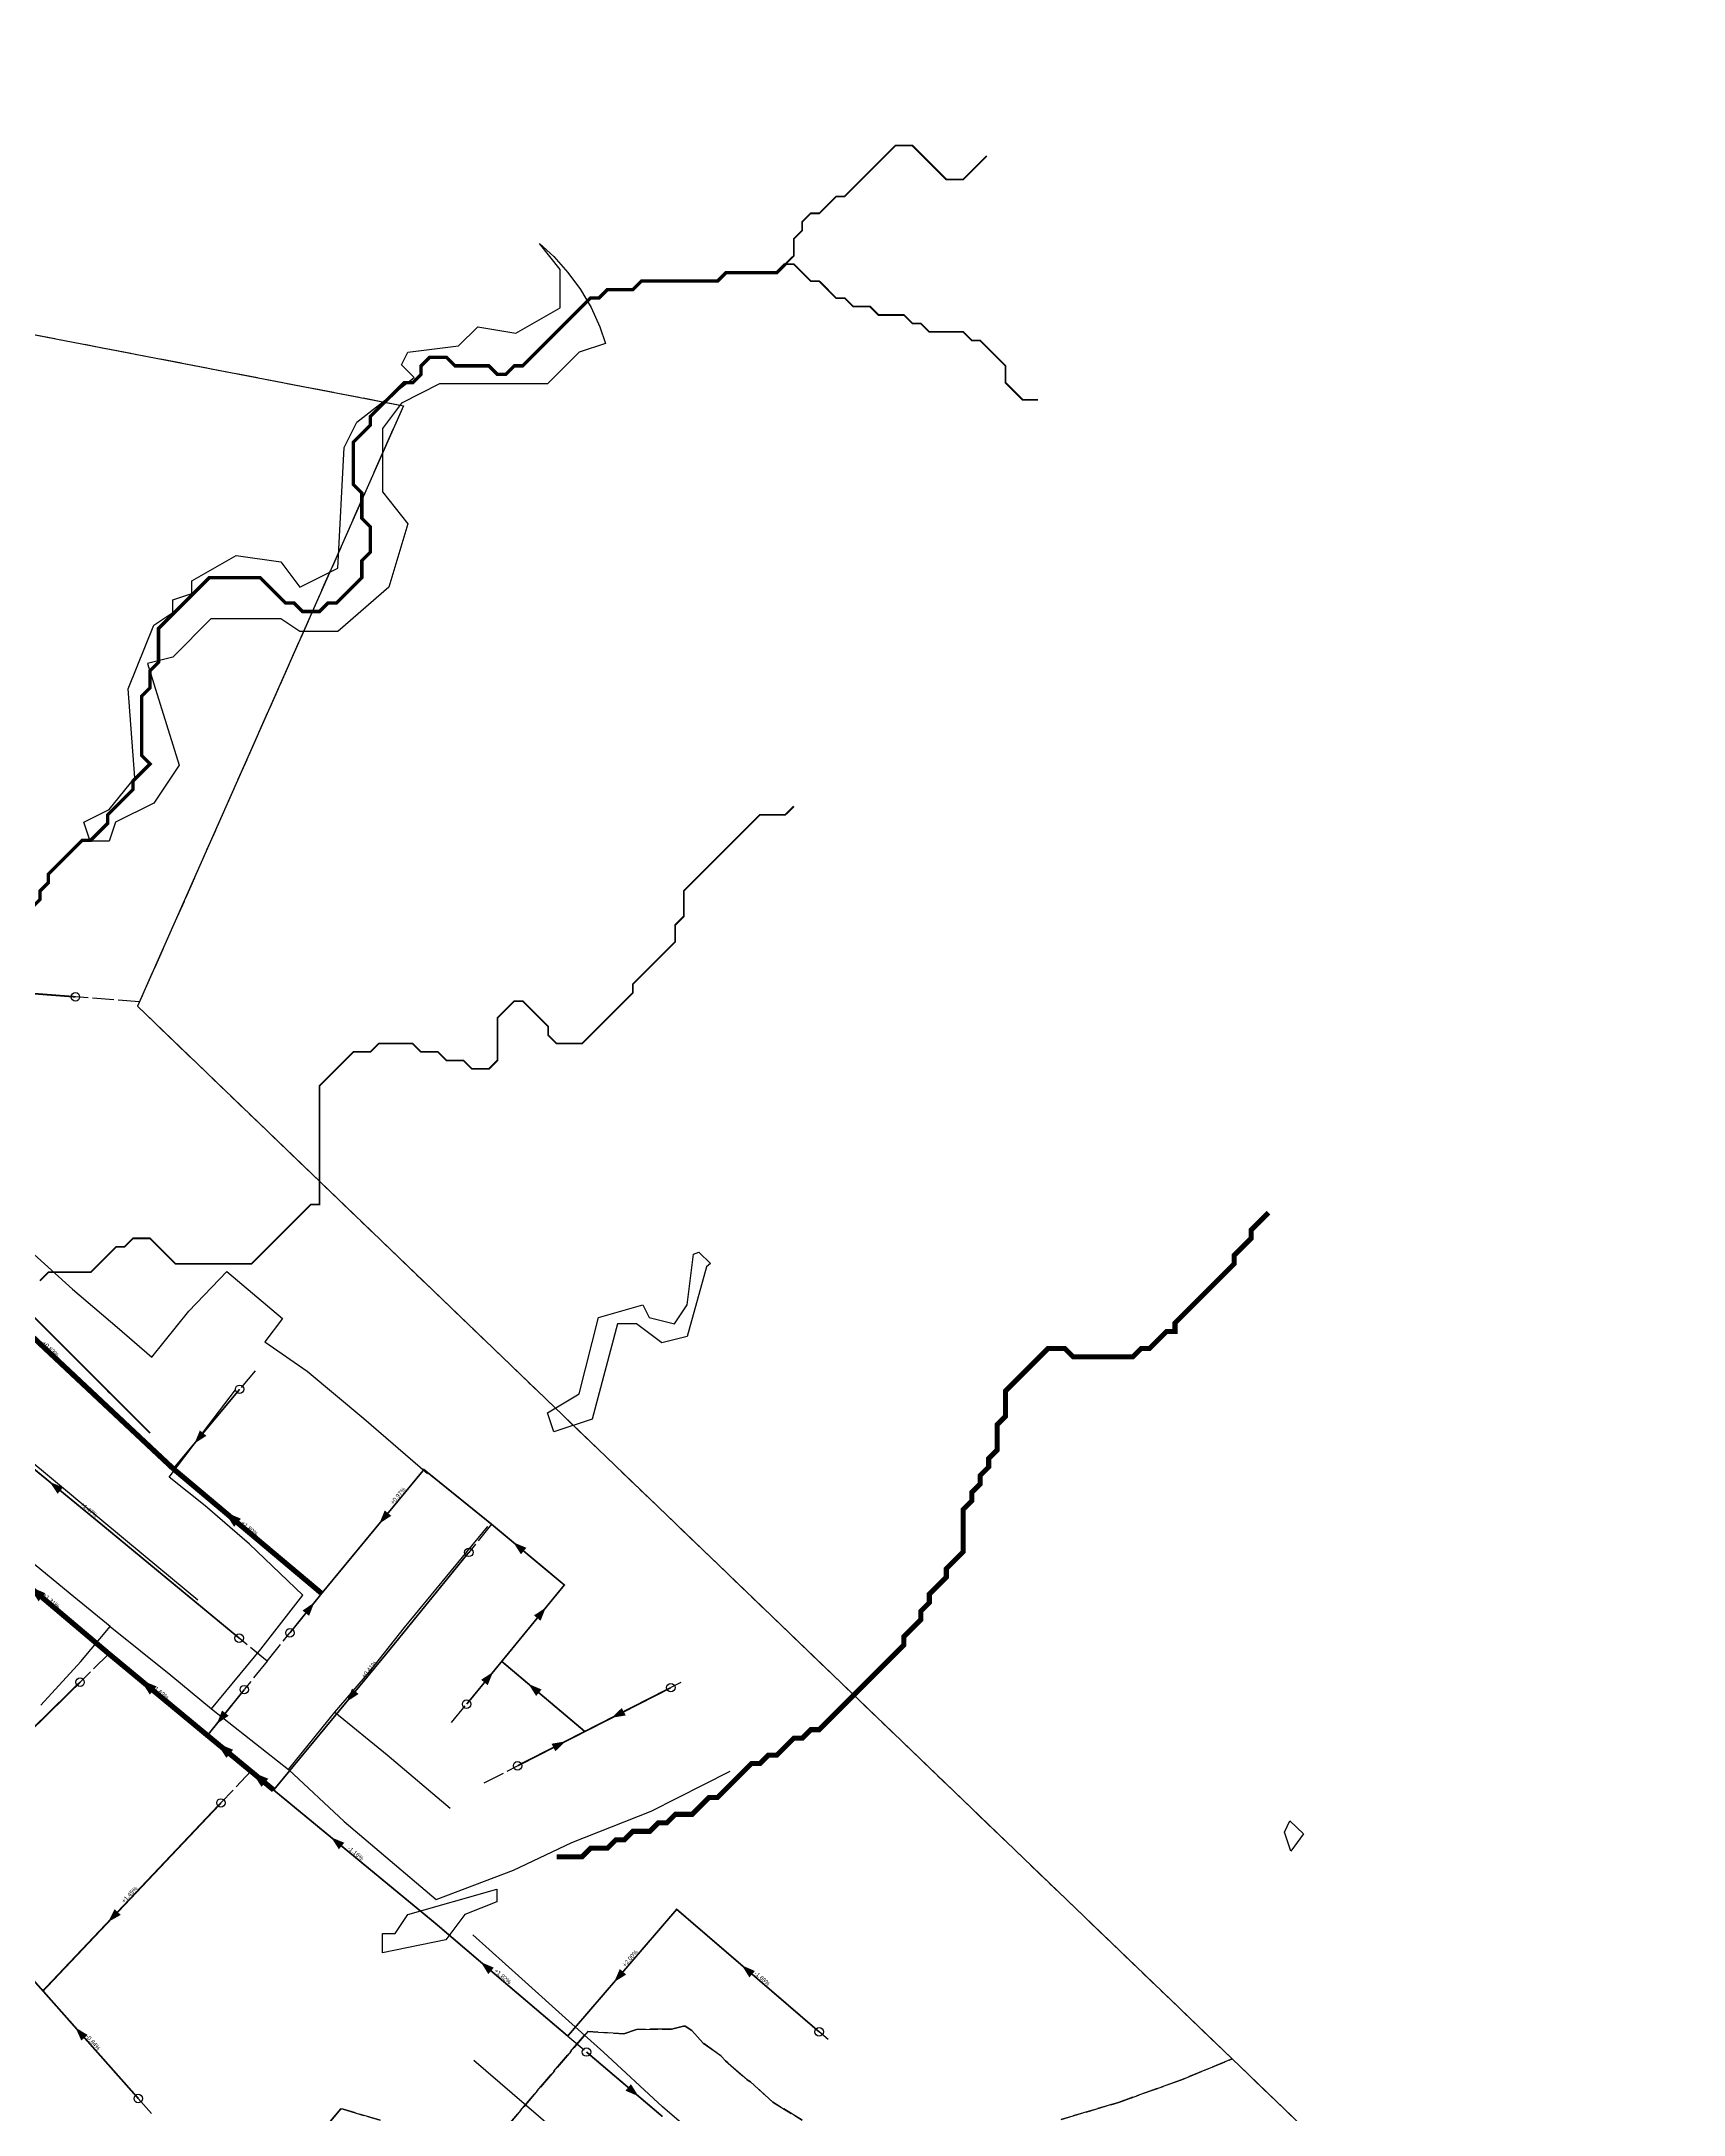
# Model space of a CAD drawing. Header units: metres. Extents: x 442821 to 452274, y 2561971 to 2571293.
# Drawn here: x 451209 to 451984, y 2569760 to 2570739 of the extents above; entities that cross this region are included whole.
import ezdxf
from ezdxf.enums import TextEntityAlignment as Align

# ---------------------------------------------------------------- set-up
doc = ezdxf.new("R2010")
doc.units = ezdxf.units.M
doc.header["$LTSCALE"] = 8
doc.linetypes.add('DASHDOT', pattern=[3.556, 2.54, -0.508, 0, -0.508])
doc.linetypes.add('DASHED', pattern=[1.524, 1.27, -0.254])
for name, color, linetype in [('A_ARROWS', 7, 'Continuous'), ('A_BRANCH', 7, 'Continuous'), ('A_BUILT_2006', 252, 'Continuous'), ('A_CATCHMENTS', 7, 'Continuous'), ('A_ENVELOPE', 3, 'Continuous'), ('A_GRADIENT', 8, 'Continuous'), ('A_HEAD_GAP', 8, 'Continuous'), ('A_HEADS', 8, 'Continuous'), ('A_LATERAL', 7, 'Continuous'), ('A_STREAMS', 5, 'Continuous'), ('A_SUBMAIN', 7, 'Continuous'), ('A_WADI', 4, 'Continuous')]:
    doc.layers.add(name, color=color, linetype=linetype)

msp = doc.modelspace()

# ---------------------------------------------------------------- linework, layer by layer
at = {"layer": 'A_ARROWS', "color": 3}
for points in [[(451281.02, 2570076.52), (451283.59, 2570082.71), (451286.66, 2570080.15)], [(451212.74, 2570058.33), (451218.96, 2570055.82), (451216.42, 2570052.73)], [(451295.25, 2570044.24), (451302.98, 2570041), (451299.76, 2570037.17)], [(451368.35, 2570038.7), (451370.89, 2570044.91), (451373.97, 2570042.36)], [(451431.61, 2570029.84), (451437.8, 2570027.27), (451435.24, 2570024.2)], [(451202.89, 2570009.06), (451210.62, 2570005.81), (451207.39, 2570001.99)], [(451337.62, 2570001.36), (451335.17, 2569995.12), (451332.05, 2569997.62)], [(451446.98, 2569999.02), (451444.48, 2569992.8), (451441.38, 2569995.33)], [(451255.4, 2569964.94), (451263.16, 2569961.77), (451259.97, 2569957.92)], [(451422.06, 2569968.6), (451419.55, 2569962.38), (451416.46, 2569964.92)], [(451438.8, 2569962.93), (451444.98, 2569960.33), (451442.4, 2569957.27)], [(451352.92, 2569954.53), (451355.46, 2569960.74), (451358.54, 2569958.19)], [(451291.62, 2569944.16), (451294.07, 2569950.41), (451297.19, 2569947.9)], [(451478.08, 2569946.95), (451482.87, 2569951.64), (451484.69, 2569948.07)], [(451291.53, 2569935.04), (451299.29, 2569931.88), (451296.11, 2569928.03)], [(451456.26, 2569935.82), (451451.47, 2569931.13), (451449.65, 2569934.7)], [(451308.15, 2569921.34), (451315.91, 2569918.18), (451312.73, 2569914.32)], [(451345.58, 2569890.48), (451351.79, 2569887.95), (451349.24, 2569884.86)], [(451240.36, 2569850.56), (451243.3, 2569856.58), (451246.21, 2569853.83)], [(451416.25, 2569831.57), (451422.42, 2569828.94), (451419.82, 2569825.9)], [(451479.25, 2569822.14), (451481.91, 2569828.29), (451484.94, 2569825.68)], [(451539.57, 2569830.01), (451545.72, 2569827.35), (451543.12, 2569824.32)], [(451224.84, 2569800.62), (451230.58, 2569797.16), (451227.59, 2569794.5)]]:
    msp.add_solid(points, dxfattribs=at)
at = {"layer": 'A_ARROWS', "color": 2}
msp.add_solid([(451490.77, 2569768.2), (451484.59, 2569770.82), (451487.19, 2569773.87)], dxfattribs=at)
at = {"layer": 'A_BRANCH', "color": 3, "const_width": 0.8}
for points in [[(451302.16, 2569984.59), (451237.18, 2570038.28), (451158.17, 2570103.13)], [(451227.01, 2569963.79), (451178.69, 2569916.33)], [(451293.53, 2569906.73), (451209.49, 2569817.95)]]:
    msp.add_lwpolyline(points, dxfattribs=at)
at = {"layer": 'A_BRANCH', "color": 3, "linetype": 'DASHED', "const_width": 0.8}
for points in [[(451410.6, 2570025.11), (451371.75, 2569977.3), (451318.45, 2569912.84)], [(451326.12, 2569987.06), (451341.11, 2570005.7)]]:
    msp.add_lwpolyline(points, dxfattribs=at)
at = {"layer": 'A_BRANCH', "color": 2, "const_width": 0.8}
msp.add_lwpolyline([(451466.19, 2569789.09), (451502.07, 2569758.59)], dxfattribs=at)
at = {"layer": 'A_BUILT_2006', "color": 252}
for points in [[(451176.28, 2570132.03), (451203.58, 2570167.39), (451223.39, 2570149.49)], [(451223.39, 2570149.49), (451244.52, 2570131.44)], [(451278.42, 2570138.96), (451296.34, 2570157.7)], [(451296.34, 2570157.7), (451322.58, 2570135.63)], [(451260.96, 2570117.25), (451278.42, 2570138.96)], [(451244.52, 2570131.44), (451260.96, 2570117.25)], [(451322.58, 2570135.63), (451314.25, 2570124.59)], [(451314.25, 2570124.59), (451334.26, 2570110.62)], [(451334.26, 2570110.62), (451361.05, 2570088.37)], [(451287.83, 2570085.35), (451300.42, 2570101.94)], [(451184.68, 2570083.96), (451211.66, 2570061.71)], [(451269.02, 2570060.57), (451287.83, 2570085.35)], [(451361.05, 2570088.37), (451391.1, 2570062.41)], [(451211.66, 2570061.71), (451236.42, 2570041.16)], [(451286.16, 2570047.11), (451269.02, 2570060.57)], [(451236.42, 2570041.16), (451257.77, 2570023.32)], [(451306.98, 2570028.98), (451286.16, 2570047.11)], [(451222.31, 2570005.47), (451188.23, 2570033.56)], [(451400.24, 2570013.83), (451419.37, 2570037.11), (451419.63, 2570037.42)], [(451257.77, 2570023.32), (451282.57, 2570002.75)], [(451332.2, 2570004.83), (451306.98, 2570028.98)], [(451380.3, 2569989.56), (451400.24, 2570013.83)], [(451241.17, 2569990.09), (451222.31, 2570005.47)], [(451312.38, 2569979.33), (451332.2, 2570004.83)], [(451227.34, 2569973.56), (451241.17, 2569990.09)], [(451241.17, 2569990.09), (451269.8, 2569967.02)], [(451363.72, 2569968.62), (451380.3, 2569989.56)], [(451208.47, 2569952.86), (451227.34, 2569973.56)], [(451289.12, 2569951.17), (451312.38, 2569979.33)], [(451269.8, 2569967.02), (451289.12, 2569951.17)], [(451347.28, 2569949.66), (451363.72, 2569968.62)], [(451289.12, 2569951.17), (451325.52, 2569922.52)], [(451325.52, 2569922.52), (451347.28, 2569949.66)], [(451347.28, 2569949.66), (451372.08, 2569929.43)], [(451372.08, 2569929.43), (451401.8, 2569904.22)], [(451325.52, 2569922.52), (451351.79, 2569898.02)], [(451496.69, 2569902.8), (451534.12, 2569921.68)], [(451351.79, 2569898.02), (451395.15, 2569861.16)], [(451459.25, 2569887.99), (451496.69, 2569902.8)], [(451431.65, 2569875.04), (451459.25, 2569887.99)], [(451395.15, 2569861.16), (451431.65, 2569875.04)], [(451435.64, 2569823.67), (451412.55, 2569844.38)], [(451457.91, 2569803.72), (451435.64, 2569823.67)], [(451474.29, 2569788.98), (451457.91, 2569803.72)], [(451502.01, 2569763.24), (451474.29, 2569788.98)], [(451449.14, 2569753.97), (451413.03, 2569785.07)], [(451529.76, 2569739.37), (451502.01, 2569763.24)]]:
    msp.add_lwpolyline(points, dxfattribs=at)
at = {"layer": 'A_CATCHMENTS', "color": 3, "linetype": 'DASHED'}
for points in [[(450486.81, 2570738.79), (451379.73, 2570566.72), (451254.16, 2570283.03), (451771.13, 2569785.81), (451747.21, 2569775.95), (451717.48, 2569765.31), (451690.44, 2569757.21)], [(451568.07, 2569756.92), (451554.15, 2569765.35), (451543.67, 2569775.05), (451542.08, 2569775.95), (451531.87, 2569784.86), (451529.85, 2569787.19), (451521.31, 2569793.34), (451515.9, 2569799.18), (451512.71, 2569801.32), (451512.03, 2569801.29), (451506.3, 2569799.93), (451489.74, 2569799.78), (451483.75, 2569797.63), (451466.81, 2569798.81), (451427.12, 2569752.11)], [(451368.77, 2569756.84), (451351.26, 2569762.09), (451350.22, 2569762.31), (451313.69, 2569718.92)]]:
    msp.add_lwpolyline(points, dxfattribs=at)
at = {"layer": 'A_CATCHMENTS', "color": 2, "linetype": 'DASHED'}
for points in [[(451427.12, 2569752.11), (451466.81, 2569798.81), (451483.75, 2569797.63), (451489.74, 2569799.78), (451506.3, 2569799.93), (451512.03, 2569801.29), (451512.71, 2569801.32), (451515.9, 2569799.18), (451521.31, 2569793.34), (451529.85, 2569787.19), (451531.87, 2569784.86), (451542.08, 2569775.95), (451543.67, 2569775.05), (451554.15, 2569765.35), (451568.07, 2569756.92)], [(451690.44, 2569757.21), (451717.48, 2569765.31), (451747.21, 2569775.95), (451771.13, 2569785.81), (451984.3, 2569580.79)], [(451313.69, 2569718.92), (451350.22, 2569762.31), (451351.26, 2569762.09), (451368.77, 2569756.84)]]:
    msp.add_lwpolyline(points, dxfattribs=at)
at = {"layer": 'A_ENVELOPE', "color": 3}
msp.add_lwpolyline([(450486.81, 2570738.79), (451379.73, 2570566.72), (451254.16, 2570283.03), (451984.3, 2569580.79), (451933.14, 2568743.69), (451207.65, 2567743.81)], dxfattribs=at)
at = {"layer": 'A_HEAD_GAP', "color": 8, "linetype": 'DASHED'}
for points in [[(451255.11, 2570285.19), (451224.79, 2570287.51)], [(451309.64, 2570110.83), (451302.38, 2570102.13)], [(451421.38, 2570038.37), (451410.6, 2570025.11)], [(451315.36, 2569973.68), (451302.16, 2569984.59)], [(451315.36, 2569973.68), (451326.12, 2569987.06)], [(451240.64, 2569977.17), (451227.01, 2569963.79)], [(451315.36, 2569973.68), (451304.56, 2569960.25)], [(451510.75, 2569963.61), (451506, 2569961.19)], [(451402.49, 2569944.74), (451409.58, 2569953.38)], [(451417.88, 2569916.25), (451433.64, 2569924.29)], [(451307.71, 2569921.7), (451293.53, 2569906.73)], [(451457.32, 2569796.63), (451466.19, 2569789.09)], [(451580.36, 2569794.92), (451576.07, 2569798.61)], [(451260.72, 2569760.12), (451254.5, 2569767.14)]]:
    msp.add_lwpolyline(points, dxfattribs=at)
at = {"layer": 'A_HEADS', "color": 3}
for centre in [(451224.79, 2570287.51), (451302.38, 2570102.13), (451410.6, 2570025.11), (451302.16, 2569984.59), (451326.12, 2569987.06), (451227.01, 2569963.79), (451304.56, 2569960.25), (451506, 2569961.19), (451409.58, 2569953.38), (451433.64, 2569924.29), (451293.53, 2569906.73), (451576.07, 2569798.61), (451254.5, 2569767.14)]:
    msp.add_circle(centre, 2, dxfattribs=at)
at = {"layer": 'A_HEADS', "color": 2}
msp.add_circle((451466.19, 2569789.09), 2, dxfattribs=at)
at = {"layer": 'A_LATERAL', "color": 3, "const_width": 0.8}
for points in [[(451224.79, 2570287.51), (451192.86, 2570289.96), (451113.12, 2570339.5)], [(451302.38, 2570102.13), (451271.05, 2570064.57)], [(451421.38, 2570038.37), (451389.41, 2570064.21), (451341.11, 2570005.7)], [(451454.61, 2570010.62), (451421.38, 2570038.37)], [(451465.4, 2569940.48), (451457.4, 2569947.24), (451426.16, 2569973.59)], [(451506, 2569961.19), (451465.4, 2569940.48)], [(451209.49, 2569817.95), (451147.48, 2569887.95)], [(451520.29, 2569846.6), (451508.79, 2569856.48), (451457.32, 2569796.63)], [(451457.32, 2569796.63), (451425.88, 2569823.35), (451394.69, 2569849.98), (451393.97, 2569850.57)]]:
    msp.add_lwpolyline(points, dxfattribs=at)
at = {"layer": 'A_LATERAL', "color": 3, "linetype": 'DASHDOT', "const_width": 0.8}
for points in [[(451426.16, 2569973.59), (451455.73, 2570009.69), (451454.61, 2570010.62)], [(451409.58, 2569953.38), (451426.16, 2569973.59)], [(451433.64, 2569924.29), (451465.4, 2569940.48)], [(451393.97, 2569850.57), (451318.45, 2569912.84)], [(451576.07, 2569798.61), (451520.29, 2569846.6)], [(451254.5, 2569767.14), (451209.49, 2569817.95)]]:
    msp.add_lwpolyline(points, dxfattribs=at)
at = {"layer": 'A_LATERAL', "color": 3, "linetype": 'DASHED', "const_width": 0.8}
msp.add_lwpolyline([(451304.56, 2569960.25), (451287.17, 2569938.64)], dxfattribs=at)
at = {"layer": 'A_STREAMS', "color": 5}
for points, const_width in [([(451655.25, 2570684.74), (451652.12, 2570681.61), (451648.12, 2570677.61), (451644.12, 2570673.6), (451640.12, 2570673.6), (451636.12, 2570673.6), (451632.11, 2570677.61), (451628.11, 2570681.61), (451624.11, 2570685.61), (451620.11, 2570689.61), (451616.11, 2570689.61), (451612.11, 2570689.61), (451608.11, 2570685.61), (451604.11, 2570681.61), (451600.11, 2570677.61), (451596.11, 2570673.6), (451592.11, 2570669.6), (451588.11, 2570665.6), (451584.11, 2570665.6), (451580.11, 2570661.6), (451576.11, 2570657.6), (451572.11, 2570657.6), (451568.11, 2570653.6), (451568.11, 2570649.6), (451564.11, 2570645.59), (451564.11, 2570641.59), (451564.11, 2570637.59), (451560.1, 2570633.59)], 0.8), ([(451560.1, 2570633.59), (451556.1, 2570629.59), (451552.1, 2570629.59), (451548.1, 2570629.59), (451544.1, 2570629.59), (451540.1, 2570629.59), (451536.1, 2570629.59), (451532.1, 2570629.59), (451528.1, 2570625.59), (451524.1, 2570625.59), (451520.1, 2570625.59), (451516.1, 2570625.59), (451512.1, 2570625.59), (451508.1, 2570625.59), (451504.1, 2570625.59), (451500.1, 2570625.59), (451496.1, 2570625.59), (451492.1, 2570625.59), (451488.09, 2570621.59), (451484.09, 2570621.59), (451480.09, 2570621.59), (451476.09, 2570621.59), (451472.09, 2570617.58), (451468.09, 2570617.58), (451464.09, 2570613.58), (451460.09, 2570609.58), (451456.09, 2570605.58), (451452.09, 2570601.58), (451448.09, 2570597.58), (451444.09, 2570593.58), (451440.09, 2570589.57), (451436.09, 2570585.57), (451432.09, 2570585.57), (451428.09, 2570581.57), (451424.09, 2570581.57), (451420.09, 2570585.57), (451416.08, 2570585.57), (451412.08, 2570585.57), (451408.08, 2570585.57), (451404.08, 2570585.57), (451400.08, 2570589.57), (451396.08, 2570589.57), (451392.08, 2570589.57), (451388.08, 2570585.57), (451388.08, 2570581.57), (451384.08, 2570577.57), (451380.08, 2570577.57), (451376.08, 2570573.57), (451372.08, 2570569.57), (451368.08, 2570565.57), (451364.08, 2570561.57), (451364.08, 2570557.56), (451360.08, 2570553.56), (451356.08, 2570549.56), (451356.08, 2570545.56), (451356.08, 2570541.56), (451356.08, 2570537.56), (451356.08, 2570533.56), (451356.08, 2570529.55), (451360.08, 2570525.55), (451360.08, 2570521.55), (451360.08, 2570517.55), (451360.08, 2570513.55), (451364.08, 2570509.55), (451364.08, 2570505.55), (451364.08, 2570501.54), (451364.08, 2570497.54), (451360.08, 2570493.54), (451360.08, 2570489.54), (451360.08, 2570485.54), (451356.08, 2570481.54), (451352.08, 2570477.54), (451348.08, 2570473.53), (451344.07, 2570473.53), (451340.07, 2570469.53), (451336.07, 2570469.53), (451332.07, 2570469.53), (451328.07, 2570473.53), (451324.07, 2570473.53), (451320.07, 2570477.54), (451316.07, 2570481.54), (451312.07, 2570485.54), (451308.07, 2570485.54), (451304.07, 2570485.54), (451300.07, 2570485.54), (451296.07, 2570485.54), (451292.07, 2570485.54), (451288.07, 2570485.54), (451284.07, 2570481.54), (451280.07, 2570477.54), (451276.07, 2570473.53), (451272.06, 2570469.53), (451268.06, 2570465.53), (451264.06, 2570461.53), (451264.06, 2570457.53), (451264.06, 2570453.53), (451264.06, 2570449.53), (451264.06, 2570445.52), (451260.06, 2570441.52), (451260.06, 2570437.52), (451260.06, 2570433.52), (451256.06, 2570429.52), (451256.06, 2570425.52), (451256.06, 2570421.52), (451256.06, 2570417.51), (451256.06, 2570413.51), (451256.06, 2570409.51), (451256.06, 2570405.51), (451256.06, 2570401.51), (451260.06, 2570397.51), (451256.06, 2570393.51), (451252.06, 2570389.51), (451252.06, 2570385.5), (451248.06, 2570381.5), (451244.06, 2570377.5), (451240.06, 2570373.5), (451240.06, 2570369.5), (451236.06, 2570365.5), (451232.06, 2570361.5), (451228.06, 2570361.5), (451224.06, 2570357.49), (451220.06, 2570353.49), (451216.06, 2570349.49), (451212.06, 2570345.49), (451212.06, 2570341.49), (451208.06, 2570337.49), (451208.06, 2570333.49), (451204.06, 2570329.48)], 1.6), ([(451679.42, 2570569.57), (451676.12, 2570569.57), (451672.12, 2570569.57), (451668.12, 2570573.57), (451664.12, 2570577.57), (451664.12, 2570581.57), (451664.12, 2570585.57), (451660.12, 2570589.57), (451656.12, 2570593.58), (451652.12, 2570597.58), (451648.12, 2570597.58), (451644.12, 2570601.58), (451640.12, 2570601.58), (451636.12, 2570601.58), (451632.11, 2570601.58), (451628.11, 2570601.58), (451624.11, 2570605.58), (451620.11, 2570605.58), (451616.11, 2570609.58), (451612.11, 2570609.58), (451608.11, 2570609.58), (451604.11, 2570609.58), (451600.11, 2570613.58), (451596.11, 2570613.58), (451592.11, 2570613.58), (451588.11, 2570617.58), (451584.11, 2570617.58), (451580.11, 2570621.59), (451576.11, 2570625.59), (451572.11, 2570625.59), (451568.11, 2570629.59), (451564.11, 2570633.59), (451560.1, 2570633.59)], 0.8), ([(451564.11, 2570377.5), (451560.1, 2570373.5), (451556.1, 2570373.5), (451552.1, 2570373.5), (451548.1, 2570373.5), (451544.1, 2570369.5), (451540.1, 2570365.5), (451536.1, 2570361.5), (451532.1, 2570357.49), (451528.1, 2570353.49), (451524.1, 2570349.49), (451520.1, 2570345.49), (451516.1, 2570341.49), (451512.1, 2570337.49), (451512.1, 2570333.49), (451512.1, 2570329.48), (451512.1, 2570325.48), (451508.1, 2570321.48), (451508.1, 2570317.48), (451508.1, 2570313.48), (451504.1, 2570309.48), (451500.1, 2570305.48), (451496.1, 2570301.47), (451492.1, 2570297.47), (451488.09, 2570293.47), (451488.09, 2570289.47), (451484.09, 2570285.47), (451480.09, 2570281.47), (451476.09, 2570277.47), (451472.09, 2570273.46), (451468.09, 2570269.46), (451464.09, 2570265.46), (451460.09, 2570265.46), (451456.09, 2570265.46), (451452.09, 2570265.46), (451448.09, 2570269.46), (451448.09, 2570273.46), (451444.09, 2570277.47), (451440.09, 2570281.47), (451436.09, 2570285.47), (451432.09, 2570285.47), (451428.09, 2570281.47), (451424.09, 2570277.47), (451424.09, 2570273.46), (451424.09, 2570269.46), (451424.09, 2570265.46), (451424.09, 2570261.46), (451424.09, 2570257.46), (451420.09, 2570253.46), (451416.08, 2570253.46), (451412.08, 2570253.46), (451408.08, 2570257.46), (451404.08, 2570257.46), (451400.08, 2570257.46), (451396.08, 2570261.46), (451392.08, 2570261.46), (451388.08, 2570261.46), (451384.08, 2570265.46), (451380.08, 2570265.46), (451376.08, 2570265.46), (451372.08, 2570265.46), (451368.08, 2570265.46), (451364.08, 2570261.46), (451360.08, 2570261.46), (451356.08, 2570261.46), (451352.08, 2570257.46), (451348.08, 2570253.46), (451344.07, 2570249.46), (451340.07, 2570245.45), (451340.07, 2570241.45), (451340.07, 2570237.45), (451340.07, 2570233.45), (451340.07, 2570229.45), (451340.07, 2570225.45), (451340.07, 2570221.45), (451340.07, 2570217.45), (451340.07, 2570213.44), (451340.07, 2570209.44), (451340.07, 2570205.44), (451340.07, 2570201.44), (451340.07, 2570197.44), (451340.07, 2570193.44), (451340.07, 2570189.44), (451336.07, 2570189.44), (451332.07, 2570185.43), (451328.07, 2570181.43), (451324.07, 2570177.43), (451320.07, 2570173.43), (451316.07, 2570169.43), (451312.07, 2570165.43), (451308.07, 2570161.43), (451304.07, 2570161.43), (451300.07, 2570161.43), (451296.07, 2570161.43), (451292.07, 2570161.43), (451288.07, 2570161.43), (451284.07, 2570161.43), (451280.07, 2570161.43), (451276.07, 2570161.43), (451272.06, 2570161.43), (451268.06, 2570165.43), (451264.06, 2570169.43), (451260.06, 2570173.43), (451256.06, 2570173.43), (451252.06, 2570173.43), (451248.06, 2570169.43), (451244.06, 2570169.43), (451240.06, 2570165.43), (451236.06, 2570161.43), (451232.06, 2570157.42), (451228.06, 2570157.42), (451224.06, 2570157.42), (451220.06, 2570157.42), (451216.06, 2570157.42), (451212.06, 2570157.42), (451208.06, 2570153.42)], 0.8), ([(451788.27, 2570185.57), (451788.14, 2570185.43), (451784.14, 2570181.43), (451780.13, 2570177.43), (451780.13, 2570173.43), (451776.13, 2570169.43), (451772.13, 2570165.43), (451772.13, 2570161.43), (451768.13, 2570157.42), (451764.13, 2570153.42), (451760.13, 2570149.42), (451756.13, 2570145.42), (451752.13, 2570141.42), (451748.13, 2570137.42), (451744.13, 2570133.42), (451744.13, 2570129.41), (451740.13, 2570129.41), (451736.13, 2570125.41), (451732.13, 2570121.41), (451728.13, 2570121.41), (451724.13, 2570117.41), (451720.13, 2570117.41), (451716.13, 2570117.41), (451712.13, 2570117.41), (451708.12, 2570117.41), (451704.12, 2570117.41), (451700.12, 2570117.41), (451696.12, 2570117.41), (451692.12, 2570121.41), (451688.12, 2570121.41), (451684.12, 2570121.41), (451680.12, 2570117.41), (451676.12, 2570113.41), (451672.12, 2570109.41), (451668.12, 2570105.41), (451664.12, 2570101.4), (451664.12, 2570097.4), (451664.12, 2570093.4), (451664.12, 2570089.4), (451660.12, 2570085.4), (451660.12, 2570081.4), (451660.12, 2570077.4), (451660.12, 2570073.4), (451656.12, 2570069.39), (451656.12, 2570065.39), (451652.12, 2570061.39), (451652.12, 2570057.39), (451648.12, 2570053.39), (451648.12, 2570049.39), (451644.12, 2570045.39), (451644.12, 2570041.38), (451644.12, 2570037.38), (451644.12, 2570033.38), (451644.12, 2570029.38), (451644.12, 2570025.38), (451640.12, 2570021.38), (451636.12, 2570017.38), (451636.12, 2570013.37), (451632.11, 2570009.37), (451628.11, 2570005.37), (451628.11, 2570001.37), (451624.11, 2569997.37), (451624.11, 2569993.37), (451620.11, 2569989.37), (451616.11, 2569985.36), (451616.11, 2569981.36), (451612.11, 2569977.36), (451608.11, 2569973.36), (451604.11, 2569969.36), (451600.11, 2569965.36), (451596.11, 2569961.36), (451592.11, 2569957.35), (451588.11, 2569953.35), (451584.11, 2569949.35), (451580.11, 2569945.35), (451576.11, 2569941.35), (451572.11, 2569941.35), (451568.11, 2569937.35), (451564.11, 2569937.35), (451560.1, 2569933.35), (451556.1, 2569929.34), (451552.1, 2569929.34), (451548.1, 2569925.34), (451544.1, 2569925.34), (451540.1, 2569921.34), (451536.1, 2569917.34), (451532.1, 2569913.34), (451528.1, 2569909.34), (451524.1, 2569909.34), (451520.1, 2569905.34), (451516.1, 2569901.34), (451512.1, 2569901.34), (451508.1, 2569901.34), (451504.1, 2569897.33), (451500.1, 2569897.33), (451496.1, 2569893.33), (451492.1, 2569893.33), (451488.09, 2569893.33), (451484.09, 2569889.33), (451480.09, 2569889.33), (451476.09, 2569885.33), (451472.09, 2569885.33), (451468.09, 2569885.33), (451464.09, 2569881.33), (451460.09, 2569881.33), (451456.09, 2569881.33), (451452.09, 2569881.33)], 2.4), ([(451260.06, 2570081.4), (451256.06, 2570085.4), (451252.06, 2570089.4), (451248.06, 2570093.4), (451244.06, 2570097.4), (451240.06, 2570101.4), (451236.06, 2570105.41), (451232.06, 2570109.41), (451228.06, 2570113.41), (451224.06, 2570117.41), (451220.06, 2570121.41), (451216.06, 2570125.41), (451212.06, 2570129.41), (451208.06, 2570133.42), (451204.06, 2570137.42), (451200.05, 2570137.42), (451196.05, 2570137.42), (451192.05, 2570137.42), (451188.05, 2570133.42)], 0.8)]:
    msp.add_lwpolyline(points, dxfattribs=dict(at, const_width=const_width))
at = {"layer": 'A_SUBMAIN', "color": 3, "const_width": 2.5}
for points in [[(451271.05, 2570064.57), (451188.86, 2570141.7), (451158.17, 2570103.13)], [(451341.11, 2570005.7), (451271.05, 2570064.57)], [(451240.64, 2569977.17), (451184.1, 2570024.94)], [(451287.17, 2569938.64), (451240.64, 2569977.17)], [(451307.71, 2569921.7), (451287.17, 2569938.64)], [(451318.45, 2569912.84), (451307.71, 2569921.7)]]:
    msp.add_lwpolyline(points, dxfattribs=at)
at = {"layer": 'A_WADI', "color": 4}
for points in [[(451462.8, 2570592.01), (451447.8, 2570577.01), (451396.8, 2570577.01), (451378.8, 2570568.01), (451369.8, 2570556.01), (451369.8, 2570526.01), (451381.8, 2570511.01), (451372.8, 2570481.01), (451348.8, 2570460.01), (451330.8, 2570460.01), (451321.8, 2570466.01), (451288.8, 2570466.01), (451270.8, 2570448.01), (451258.8, 2570445.01), (451273.8, 2570397.01), (451261.8, 2570379.01), (451243.8, 2570370.01), (451240.8, 2570361.01), (451231.8, 2570361.01), (451228.8, 2570370.01), (451240.8, 2570376.01), (451252.8, 2570391.01), (451249.8, 2570433.01), (451261.8, 2570463.01), (451270.8, 2570469.01), (451270.8, 2570475.01), (451279.8, 2570478.01), (451279.8, 2570484.01), (451300.8, 2570496.01), (451321.8, 2570493.01), (451330.8, 2570481.01), (451348.8, 2570490.01), (451351.8, 2570547.01), (451357.8, 2570559.01), (451384.8, 2570580.01), (451378.8, 2570586.01), (451381.8, 2570592.01), (451405.8, 2570595.01), (451414.8, 2570604.01), (451432.8, 2570601.01), (451453.8, 2570613.01), (451453.8, 2570631.01), (451443.98, 2570643.29), (451450.72, 2570637.14), (451457.39, 2570629.72), (451463.28, 2570621.66), (451468.34, 2570613.06), (451472.52, 2570604), (451475.22, 2570596.15), (451462.8, 2570592.01)], [(451522.8, 2570160.01), (451513.8, 2570127.01), (451501.8, 2570124.01), (451489.8, 2570133.01), (451480.8, 2570133.01), (451468.8, 2570088.01), (451450.8, 2570082.01), (451447.8, 2570091.01), (451462.8, 2570100.01), (451471.8, 2570136.01), (451492.8, 2570142.01), (451495.8, 2570136.01), (451507.8, 2570133.01), (451513.8, 2570142.01), (451516.8, 2570166.01), (451519.24, 2570166.83), (451524.78, 2570161.5), (451522.8, 2570160.01)], [(451798.8, 2569884.01), (451795.8, 2569893.01), (451798.44, 2569898.29), (451804.87, 2569892.11), (451798.8, 2569884.01)], [(451423.8, 2569860.01), (451408.8, 2569854.01), (451399.8, 2569842.01), (451369.8, 2569836.01), (451369.8, 2569845.01), (451375.8, 2569845.01), (451381.8, 2569854.01), (451423.8, 2569866.01), (451423.8, 2569860.01)]]:
    msp.add_lwpolyline(points, close=True, dxfattribs=at)

# ---------------------------------------------------------------- texts
at = {"layer": 'A_GRADIENT', "color": 3}
for s, rotation, p in [('+0.83%', 316.81652, (451211.99, 2570120)), ('+0.97%', 50.4599, (451378.35, 2570050.8)), ('+1.47%', 320.61942, (451230.25, 2570043.96)), ('+1.80%', 319.96103, (451306.08, 2570035.13)), ('+1.31%', 319.80095, (451212.37, 2570001.06)), ('+0.41%', 50.41821, (451364.73, 2569968.81)), ('+1.63%', 320.37857, (451263.91, 2569957.9)), ('-1.16%', 320.49073, (451356.21, 2569881.71)), ('+1.45%', 46.56725, (451251.51, 2569862.34)), ('+2.00%', 49.30122, (451488, 2569832.3)), ('+1.82%', 319.51426, (451425.62, 2569823.57)), ('-1.68%', 319.29915, (451548.18, 2569822.6)), ('-0.84%', 311.53474, (451231.99, 2569792.55))]:
    msp.add_text(s, height=2, rotation=rotation, dxfattribs=at).set_placement(p, align=Align.BOTTOM_CENTER)

doc.saveas('drawing.dxf')
